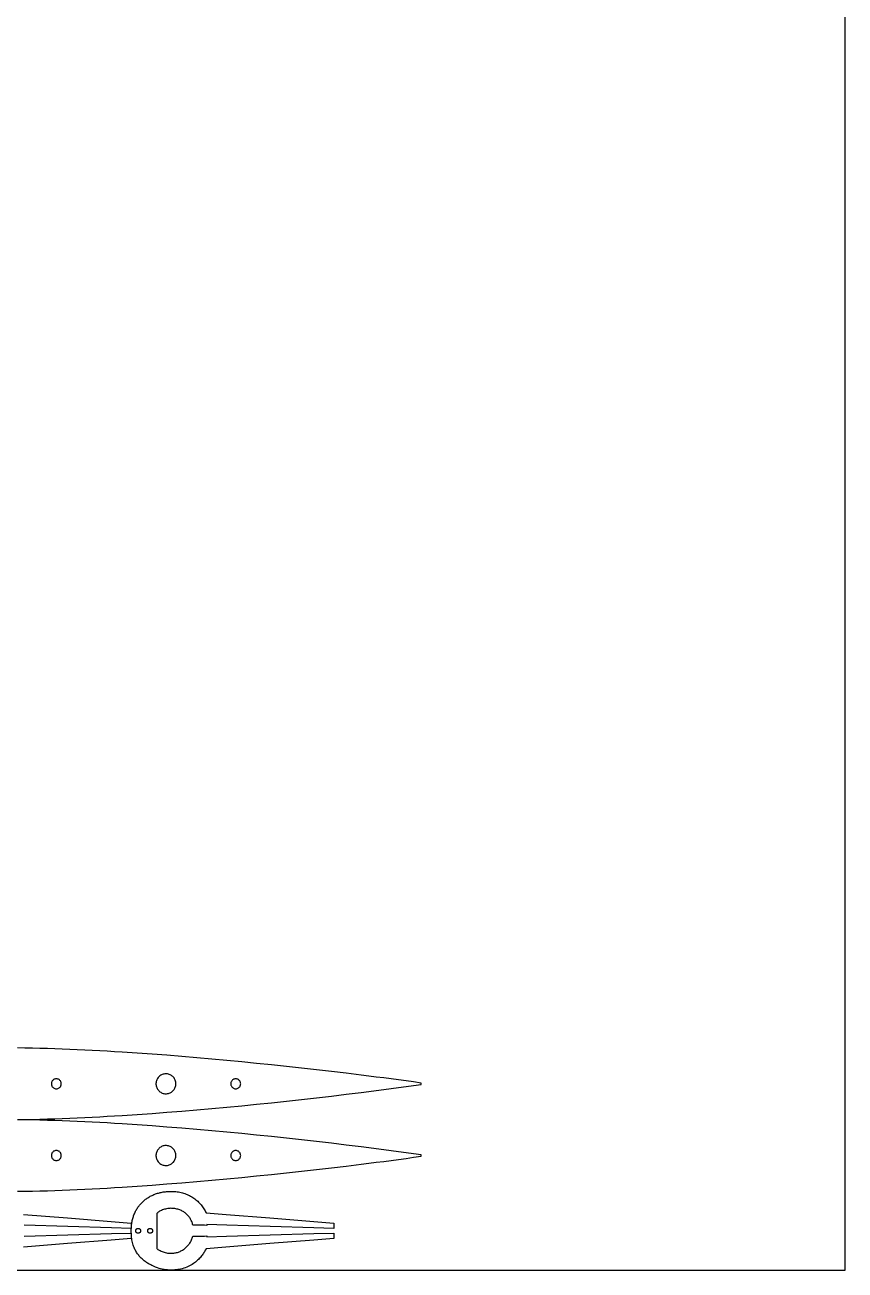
# Model space of a CAD drawing. Extents: x 0 to 1250, y 0 to 2500.
# Drawn here: x 838 to 1250, y 0 to 625 of the extents above; entities that cross this region are included whole.
import ezdxf

# ---------------------------------------------------------------- set-up
doc = ezdxf.new("R2010")
doc.units = 0
doc.layers.get('0').update_dxf_attribs({"linetype": 'CONTINUOUS', "lineweight": 25})

msp = doc.modelspace()

# ---------------------------------------------------------------- linework, layer by layer
for points in [[(0, 0), (1250, 0), (1250, 2500), (0, 2500)], [(856.74, 93.5169), (856.72, 93.8302), (856.662, 94.1386), (856.564, 94.4372), (856.431, 94.7213), (856.263, 94.9864), (856.062, 95.2283), (855.834, 95.4432), (855.58, 95.6277), (855.304, 95.779), (855.013, 95.8945), (854.708, 95.9726), (854.397, 96.012), (854.083, 96.012), (853.772, 95.9726), (853.467, 95.8945), (853.176, 95.779), (852.9, 95.6277), (852.646, 95.4432), (852.418, 95.2283), (852.217, 94.9864), (852.049, 94.7213), (851.916, 94.4372), (851.818, 94.1386), (851.76, 93.8302), (851.74, 93.5169), (851.76, 93.2036), (851.818, 92.8952), (851.916, 92.5966), (852.049, 92.3125), (852.217, 92.0474), (852.418, 91.8055), (852.646, 91.5906), (852.9, 91.4061), (853.176, 91.2548), (853.467, 91.1393), (853.772, 91.0612), (854.083, 91.0218), (854.397, 91.0218), (854.708, 91.0612), (855.013, 91.1393), (855.304, 91.2548), (855.58, 91.4061), (855.834, 91.5906), (856.062, 91.8055), (856.263, 92.0474), (856.431, 92.3125), (856.564, 92.5966), (856.662, 92.8952), (856.72, 93.2036)], [(914.24, 93.5169), (914.22, 93.9588), (914.162, 94.3972), (914.065, 94.8288), (913.93, 95.2501), (913.759, 95.6578), (913.552, 96.0488), (913.311, 96.4199), (913.038, 96.7683), (912.736, 97.0913), (912.407, 97.3863), (912.052, 97.6511), (911.676, 97.8834), (911.28, 98.0816), (910.869, 98.2441), (910.445, 98.3696), (910.011, 98.4571), (909.572, 98.5059), (909.129, 98.5157), (908.688, 98.4863), (908.251, 98.4181), (907.822, 98.3115), (907.404, 98.1674), (907, 97.9869), (906.613, 97.7714), (906.248, 97.5226), (905.905, 97.2425), (905.589, 96.9332), (905.302, 96.5971), (905.045, 96.237), (904.821, 95.8556), (904.631, 95.4558), (904.478, 95.0409), (904.362, 94.6141), (904.284, 94.1787), (904.245, 93.7381), (904.245, 93.2957), (904.284, 92.8551), (904.362, 92.4197), (904.478, 91.9929), (904.631, 91.578), (904.821, 91.1782), (905.045, 90.7968), (905.302, 90.4367), (905.589, 90.1006), (905.905, 89.7913), (906.248, 89.5112), (906.613, 89.2624), (907, 89.0469), (907.404, 88.8664), (907.822, 88.7223), (908.251, 88.6157), (908.688, 88.5475), (909.129, 88.5181), (909.572, 88.5279), (910.011, 88.5767), (910.445, 88.6642), (910.869, 88.7897), (911.28, 88.9522), (911.676, 89.1504), (912.052, 89.3827), (912.407, 89.6475), (912.736, 89.9425), (913.038, 90.2655), (913.311, 90.6139), (913.552, 90.985), (913.759, 91.376), (913.93, 91.7837), (914.065, 92.205), (914.162, 92.6366), (914.22, 93.075)], [(946.74, 93.5169), (946.72, 93.8302), (946.662, 94.1386), (946.564, 94.4372), (946.431, 94.7213), (946.263, 94.9864), (946.062, 95.2283), (945.834, 95.4432), (945.58, 95.6277), (945.304, 95.779), (945.013, 95.8945), (944.708, 95.9726), (944.397, 96.012), (944.083, 96.012), (943.772, 95.9726), (943.467, 95.8945), (943.176, 95.779), (942.9, 95.6277), (942.646, 95.4432), (942.418, 95.2283), (942.217, 94.9864), (942.049, 94.7213), (941.916, 94.4372), (941.818, 94.1386), (941.76, 93.8302), (941.74, 93.5169), (941.76, 93.2036), (941.818, 92.8952), (941.916, 92.5966), (942.049, 92.3125), (942.217, 92.0474), (942.418, 91.8055), (942.646, 91.5906), (942.9, 91.4061), (943.176, 91.2548), (943.467, 91.1393), (943.772, 91.0612), (944.083, 91.0218), (944.397, 91.0218), (944.708, 91.0612), (945.013, 91.1393), (945.304, 91.2548), (945.58, 91.4061), (945.834, 91.5906), (946.062, 91.8055), (946.263, 92.0474), (946.431, 92.3125), (946.564, 92.5966), (946.662, 92.8952), (946.72, 93.2036)], [(914.24, 57.5025), (914.22, 57.9444), (914.162, 58.3828), (914.065, 58.8144), (913.93, 59.2357), (913.759, 59.6434), (913.552, 60.0344), (913.311, 60.4055), (913.038, 60.7539), (912.736, 61.0769), (912.407, 61.3719), (912.052, 61.6367), (911.676, 61.869), (911.28, 62.0672), (910.869, 62.2297), (910.445, 62.3552), (910.011, 62.4427), (909.572, 62.4915), (909.129, 62.5013), (908.688, 62.4719), (908.251, 62.4037), (907.822, 62.2971), (907.404, 62.153), (907, 61.9725), (906.613, 61.757), (906.248, 61.5082), (905.905, 61.2281), (905.589, 60.9188), (905.302, 60.5827), (905.045, 60.2226), (904.821, 59.8412), (904.631, 59.4414), (904.478, 59.0265), (904.362, 58.5997), (904.284, 58.1643), (904.245, 57.7237), (904.245, 57.2813), (904.284, 56.8407), (904.362, 56.4053), (904.478, 55.9785), (904.631, 55.5636), (904.821, 55.1638), (905.045, 54.7824), (905.302, 54.4223), (905.589, 54.0862), (905.905, 53.7769), (906.248, 53.4968), (906.613, 53.248), (907, 53.0325), (907.404, 52.852), (907.822, 52.7079), (908.251, 52.6013), (908.688, 52.5331), (909.129, 52.5037), (909.572, 52.5135), (910.011, 52.5623), (910.445, 52.6498), (910.869, 52.7753), (911.28, 52.9378), (911.676, 53.136), (912.052, 53.3683), (912.407, 53.6331), (912.736, 53.9281), (913.038, 54.2511), (913.311, 54.5995), (913.552, 54.9706), (913.759, 55.3616), (913.93, 55.7693), (914.065, 56.1906), (914.162, 56.6222), (914.22, 57.0606)], [(856.74, 57.5025), (856.72, 57.8158), (856.662, 58.1242), (856.564, 58.4228), (856.431, 58.7069), (856.263, 58.972), (856.062, 59.2139), (855.834, 59.4288), (855.58, 59.6133), (855.304, 59.7646), (855.013, 59.8801), (854.708, 59.9582), (854.397, 59.9976), (854.083, 59.9976), (853.772, 59.9582), (853.467, 59.8801), (853.176, 59.7646), (852.9, 59.6133), (852.646, 59.4288), (852.418, 59.2139), (852.217, 58.972), (852.049, 58.7069), (851.916, 58.4228), (851.818, 58.1242), (851.76, 57.8158), (851.74, 57.5025), (851.76, 57.1892), (851.818, 56.8808), (851.916, 56.5822), (852.049, 56.2981), (852.217, 56.033), (852.418, 55.7911), (852.646, 55.5762), (852.9, 55.3917), (853.176, 55.2404), (853.467, 55.1249), (853.772, 55.0468), (854.083, 55.0074), (854.397, 55.0074), (854.708, 55.0468), (855.013, 55.1249), (855.304, 55.2404), (855.58, 55.3917), (855.834, 55.5762), (856.062, 55.7911), (856.263, 56.033), (856.431, 56.2981), (856.564, 56.5822), (856.662, 56.8808), (856.72, 57.1892)], [(946.74, 57.5025), (946.72, 57.8158), (946.662, 58.1242), (946.564, 58.4228), (946.431, 58.7069), (946.263, 58.972), (946.062, 59.2139), (945.834, 59.4288), (945.58, 59.6133), (945.304, 59.7646), (945.013, 59.8801), (944.708, 59.9582), (944.397, 59.9976), (944.083, 59.9976), (943.772, 59.9582), (943.467, 59.8801), (943.176, 59.7646), (942.9, 59.6133), (942.646, 59.4288), (942.418, 59.2139), (942.217, 58.972), (942.049, 58.7069), (941.916, 58.4228), (941.818, 58.1242), (941.76, 57.8158), (941.74, 57.5025), (941.76, 57.1892), (941.818, 56.8808), (941.916, 56.5822), (942.049, 56.2981), (942.217, 56.033), (942.418, 55.7911), (942.646, 55.5762), (942.9, 55.3917), (943.176, 55.2404), (943.467, 55.1249), (943.772, 55.0468), (944.083, 55.0074), (944.397, 55.0074), (944.708, 55.0468), (945.013, 55.1249), (945.304, 55.2404), (945.58, 55.3917), (945.834, 55.5762), (946.062, 55.7911), (946.263, 56.033), (946.431, 56.2981), (946.564, 56.5822), (946.662, 56.8808), (946.72, 57.1892)], [(929.35, 10.6398), (928.996, 9.9618), (928.566, 9.2095), (928.32, 8.8107), (928.054, 8.3993), (927.765, 7.9776), (927.455, 7.5475), (927.121, 7.111), (926.764, 6.6702), (926.383, 6.2272), (925.977, 5.7839), (925.546, 5.3424), (925.088, 4.9047), (924.604, 4.4728), (924.092, 4.0489), (923.552, 3.6349), (922.984, 3.2329), (922.387, 2.8448), (921.76, 2.4728), (921.102, 2.1189), (920.413, 1.7851), (919.692, 1.4734), (918.94, 1.1858), (918.154, 0.9245), (917.334, 0.6915), (916.48, 0.4887), (915.592, 0.3182), (915.134, 0.2457), (914.668, 0.182), (914.192, 0.1275), (913.708, 0.0823), (913.214, 0.0466), (912.711, 0.0209), (912.198, 0.0053), (911.676, 0), (910.823, 0.018), (909.968, 0.0721), (909.116, 0.1621), (908.267, 0.288), (907.425, 0.4499), (906.591, 0.6477), (905.767, 0.8813), (904.957, 1.1508), (904.954, 1.1519), (904.947, 1.1544), (904.94, 1.1569), (904.937, 1.158), (903.983, 1.5196), (903.049, 1.9134), (902.59, 2.1226), (902.136, 2.3403), (901.689, 2.5665), (901.248, 2.8014), (900.813, 3.045), (900.386, 3.2974), (899.965, 3.5589), (899.552, 3.8294), (899.146, 4.1092), (898.749, 4.3983), (898.359, 4.6968), (897.978, 5.0049), (897.606, 5.3227), (897.242, 5.6503), (896.888, 5.9877), (896.544, 6.3352), (896.209, 6.6929), (895.885, 7.0608), (895.571, 7.439), (895.267, 7.8278), (894.975, 8.2271), (894.693, 8.6372), (894.423, 9.0581), (894.165, 9.4899), (893.919, 9.9328), (893.685, 10.3869), (893.464, 10.8523), (893.256, 11.3291), (893.012, 11.9482), (892.793, 12.5747), (892.599, 13.2082), (892.43, 13.8481), (892.285, 14.4939), (892.162, 15.1452), (892.062, 15.8013), (891.984, 16.4617), (891.921, 17.2774), (891.888, 18.0781), (891.873, 18.8778), (891.859, 19.6905), (891.854, 20.2395), (891.861, 20.783), (891.881, 21.3208), (891.913, 21.8528), (891.956, 22.3789), (892.012, 22.8991), (892.08, 23.4132), (892.16, 23.9211), (892.251, 24.4228), (892.354, 24.9181), (892.468, 25.407), (892.593, 25.8893), (892.73, 26.365), (892.878, 26.8339), (893.036, 27.2959), (893.205, 27.751), (893.385, 28.1991), (893.576, 28.64), (893.777, 29.0736), (893.988, 29.4999), (894.209, 29.9188), (894.441, 30.3301), (894.682, 30.7338), (894.933, 31.1298), (895.194, 31.5179), (895.465, 31.8981), (895.745, 32.2703), (896.034, 32.6343), (896.332, 32.9901), (896.639, 33.3376), (896.956, 33.6766), (897.281, 34.0071), (897.615, 34.329), (897.957, 34.6422), (898.308, 34.9466), (898.667, 35.242), (899.035, 35.5285), (899.41, 35.8058), (899.794, 36.0739), (900.185, 36.3327), (900.584, 36.5821), (900.991, 36.822), (901.405, 37.0523), (901.827, 37.2728), (902.255, 37.4836), (902.691, 37.6845), (903.134, 37.8754), (903.584, 38.0561), (904.04, 38.2267), (904.503, 38.387), (904.973, 38.5369), (905.448, 38.6763), (905.931, 38.8052), (906.419, 38.9233), (906.913, 39.0306), (907.413, 39.1271), (907.919, 39.2126), (908.431, 39.287), (908.948, 39.3503), (909.47, 39.4022), (909.998, 39.4428), (910.531, 39.4719), (911.069, 39.4894), (911.611, 39.4953), (912.101, 39.4923), (912.591, 39.4828), (913.081, 39.4663), (913.57, 39.4421), (914.245, 39.3909), (914.913, 39.316), (915.573, 39.2179), (916.224, 39.0971), (916.867, 38.9542), (917.5, 38.7898), (918.124, 38.6043), (918.738, 38.3982), (919.341, 38.1723), (919.934, 37.9269), (920.515, 37.6626), (921.084, 37.38), (921.641, 37.0795), (922.186, 36.7619), (922.718, 36.4274), (923.236, 36.0769), (923.741, 35.7106), (924.231, 35.3293), (924.707, 34.9334), (925.167, 34.5234), (925.612, 34.1), (926.041, 33.6637), (926.454, 33.2149), (926.85, 32.7543), (927.228, 32.2823), (927.59, 31.7996), (927.933, 31.3066), (928.257, 30.8039), (928.563, 30.2921), (928.849, 29.7716), (929.116, 29.243), (929.362, 28.7069), (939.379, 27.9092), (961.415, 26.1544), (983.451, 24.3996), (993.468, 23.6019), (993.467, 23.1853), (993.466, 22.2687), (993.465, 21.3521), (993.464, 20.9355), (983.51, 21.231), (961.609, 21.881), (939.709, 22.531), (929.754, 22.8265), (929.754, 22.7668), (929.755, 22.6356), (929.755, 22.5044), (929.755, 22.4447), (928.661, 22.4723), (926.255, 22.5331), (923.849, 22.5938), (922.755, 22.6214), (922.632, 23.0784), (922.492, 23.5266), (922.336, 23.9654), (922.164, 24.3947), (921.977, 24.8139), (921.774, 25.2228), (921.557, 25.6209), (921.324, 26.008), (921.076, 26.3836), (920.814, 26.7473), (920.537, 27.0988), (920.245, 27.4378), (919.94, 27.7638), (919.62, 28.0764), (919.287, 28.3755), (918.94, 28.6604), (918.579, 28.931), (918.205, 29.1867), (917.819, 29.4273), (917.419, 29.6524), (917.006, 29.8616), (916.581, 30.0545), (916.143, 30.2308), (915.694, 30.3901), (915.232, 30.5321), (914.758, 30.6563), (914.273, 30.7624), (913.776, 30.8501), (913.268, 30.9189), (912.749, 30.9685), (912.218, 30.9985), (911.677, 31.0086), (911.171, 30.9936), (910.647, 30.9497), (910.112, 30.8786), (909.571, 30.782), (909.029, 30.6616), (908.492, 30.5191), (907.966, 30.3562), (907.456, 30.1745), (906.968, 29.9758), (906.508, 29.7618), (906.081, 29.5341), (905.693, 29.2944), (905.35, 29.0445), (905.197, 28.9162), (905.057, 28.786), (904.931, 28.654), (904.819, 28.5206), (904.723, 28.3858), (904.643, 28.25), (904.637, 25.5621), (904.623, 19.6486), (904.61, 13.7352), (904.604, 11.0473), (904.657, 10.9473), (904.729, 10.8448), (904.819, 10.7401), (904.927, 10.6336), (905.191, 10.4168), (905.514, 10.1971), (905.89, 9.9777), (906.313, 9.7613), (906.776, 9.551), (907.272, 9.3496), (907.796, 9.1602), (908.34, 8.9857), (908.898, 8.8289), (909.464, 8.693), (910.032, 8.5807), (910.594, 8.495), (911.145, 8.4389), (911.677, 8.4153), (912.175, 8.4259), (912.668, 8.4574), (913.155, 8.5093), (913.635, 8.5812), (914.109, 8.6727), (914.575, 8.7834), (915.034, 8.9128), (915.484, 9.0604), (915.926, 9.2259), (916.359, 9.4088), (916.783, 9.6087), (917.196, 9.8251), (917.6, 10.0577), (917.992, 10.3059), (918.374, 10.5693), (918.744, 10.8476), (919.102, 11.1402), (919.447, 11.4468), (919.78, 11.7669), (920.099, 12.1001), (920.405, 12.4459), (920.696, 12.8038), (920.973, 13.1736), (921.235, 13.5547), (921.481, 13.9467), (921.711, 14.3492), (921.925, 14.7617), (922.123, 15.1838), (922.303, 15.615), (922.465, 16.055), (922.61, 16.5033), (922.736, 16.9595), (923.832, 16.986), (926.242, 17.0444), (928.652, 17.1027), (929.748, 17.1292), (929.748, 17.0671), (929.747, 16.9305), (929.746, 16.7939), (929.746, 16.7318), (939.703, 17.02), (961.607, 17.6542), (983.511, 18.2884), (993.468, 18.5766), (993.467, 18.1586), (993.467, 17.2389), (993.467, 16.3192), (993.467, 15.9012), (983.449, 15.0791), (961.408, 13.2705), (939.368, 11.4619)], [(894.069, 19.7227), (894.075, 19.848), (894.094, 19.9696), (894.124, 20.087), (894.165, 20.1995), (894.217, 20.3066), (894.278, 20.4076), (894.348, 20.5019), (894.428, 20.5889), (894.514, 20.668), (894.609, 20.7385), (894.71, 20.7999), (894.817, 20.8514), (894.929, 20.8926), (895.047, 20.9228), (895.168, 20.9414), (895.294, 20.9477), (895.419, 20.9414), (895.541, 20.9228), (895.658, 20.8926), (895.771, 20.8514), (895.878, 20.7999), (895.979, 20.7385), (896.073, 20.668), (896.16, 20.5889), (896.239, 20.5019), (896.31, 20.4076), (896.371, 20.3066), (896.423, 20.1995), (896.464, 20.087), (896.494, 19.9696), (896.512, 19.848), (896.519, 19.7227), (896.512, 19.5974), (896.494, 19.4758), (896.464, 19.3584), (896.423, 19.2459), (896.371, 19.1388), (896.31, 19.0378), (896.239, 18.9435), (896.16, 18.8565), (896.073, 18.7774), (895.979, 18.7069), (895.878, 18.6455), (895.771, 18.594), (895.658, 18.5528), (895.541, 18.5226), (895.419, 18.504), (895.294, 18.4977), (895.168, 18.504), (895.047, 18.5226), (894.929, 18.5528), (894.817, 18.594), (894.71, 18.6455), (894.609, 18.7069), (894.514, 18.7774), (894.428, 18.8565), (894.348, 18.9435), (894.278, 19.0378), (894.217, 19.1388), (894.165, 19.2459), (894.124, 19.3584), (894.094, 19.4758), (894.075, 19.5974)], [(900.084, 19.7227), (900.09, 19.848), (900.108, 19.9696), (900.139, 20.087), (900.18, 20.1995), (900.231, 20.3066), (900.293, 20.4076), (900.363, 20.5019), (900.442, 20.5889), (900.529, 20.668), (900.624, 20.7385), (900.725, 20.7999), (900.832, 20.8514), (900.944, 20.8926), (901.062, 20.9228), (901.183, 20.9414), (901.309, 20.9477), (901.434, 20.9414), (901.555, 20.9228), (901.673, 20.8926), (901.785, 20.8514), (901.893, 20.7999), (901.994, 20.7385), (902.088, 20.668), (902.175, 20.5889), (902.254, 20.5019), (902.324, 20.4076), (902.386, 20.3066), (902.437, 20.1995), (902.479, 20.087), (902.509, 19.9696), (902.527, 19.848), (902.534, 19.7227), (902.527, 19.5974), (902.509, 19.4758), (902.479, 19.3584), (902.437, 19.2459), (902.386, 19.1388), (902.324, 19.0378), (902.254, 18.9435), (902.175, 18.8565), (902.088, 18.7774), (901.994, 18.7069), (901.893, 18.6455), (901.785, 18.594), (901.673, 18.5528), (901.555, 18.5226), (901.434, 18.504), (901.309, 18.4977), (901.183, 18.504), (901.062, 18.5226), (900.944, 18.5528), (900.832, 18.594), (900.725, 18.6455), (900.624, 18.7069), (900.529, 18.7774), (900.442, 18.8565), (900.363, 18.9435), (900.293, 19.0378), (900.231, 19.1388), (900.18, 19.2459), (900.139, 19.3584), (900.108, 19.4758), (900.09, 19.5974)]]:
    msp.add_lwpolyline(points, close=True)
for points in [[(834.742, 75.5499), (838.493, 75.5995), (842.243, 75.6675), (845.993, 75.7532), (849.742, 75.8554), (853.491, 75.9735), (857.24, 76.1064), (860.992, 76.2536), (864.744, 76.4143), (868.495, 76.5881), (872.245, 76.7744), (875.995, 76.9728), (879.744, 77.1827), (883.492, 77.4038), (887.24, 77.6355), (894.744, 78.1296), (902.245, 78.6617), (909.744, 79.229), (917.241, 79.8289), (924.744, 80.4598), (932.246, 81.1199), (939.744, 81.8082), (947.24, 82.5239), (954.744, 83.2671), (962.245, 84.0362), (969.744, 84.8304), (977.24, 85.6491), (984.744, 86.493), (992.246, 87.3612), (999.745, 88.2541), (1007.24, 89.1722), (1010.99, 89.6416), (1014.74, 90.1182), (1018.49, 90.6026), (1022.24, 91.0956), (1025.99, 91.5979), (1029.74, 92.1073), (1033.49, 92.6213), (1037.24, 93.1376), (1037.24, 93.8962), (1033.49, 94.4126), (1029.74, 94.9266), (1025.99, 95.4359), (1022.24, 95.9382), (1018.49, 96.4312), (1014.74, 96.9156), (1010.99, 97.3922), (1007.24, 97.8616), (999.745, 98.7797), (992.246, 99.6726), (984.744, 100.541), (977.24, 101.385), (969.744, 102.203), (962.245, 102.998), (954.744, 103.767), (947.24, 104.51), (939.744, 105.226), (932.246, 105.914), (924.744, 106.574), (917.241, 107.205), (909.744, 107.805), (902.245, 108.372), (894.744, 108.904), (887.24, 109.398), (883.492, 109.63), (879.744, 109.851), (875.995, 110.061), (872.245, 110.259), (868.495, 110.446), (864.744, 110.619), (860.992, 110.78), (857.24, 110.927), (853.491, 111.06), (849.742, 111.178), (845.993, 111.281), (842.243, 111.366), (838.493, 111.434), (834.742, 111.484)], [(834.742, 39.5355), (838.493, 39.5851), (842.243, 39.6531), (845.993, 39.7388), (849.742, 39.841), (853.491, 39.9591), (857.24, 40.092), (860.992, 40.2392), (864.744, 40.3999), (868.495, 40.5737), (872.245, 40.76), (875.995, 40.9584), (879.744, 41.1683), (883.492, 41.3894), (887.24, 41.6211), (894.744, 42.1152), (902.245, 42.6473), (909.744, 43.2146), (917.241, 43.8145), (924.744, 44.4454), (932.246, 45.1055), (939.744, 45.7938), (947.24, 46.5095), (954.744, 47.2527), (962.245, 48.0218), (969.744, 48.816), (977.24, 49.6347), (984.744, 50.4786), (992.246, 51.3468), (999.745, 52.2397), (1007.24, 53.1578), (1010.99, 53.6272), (1014.74, 54.1038), (1018.49, 54.5882), (1022.24, 55.0812), (1025.99, 55.5835), (1029.74, 56.0929), (1033.49, 56.6069), (1037.24, 57.1232), (1037.24, 57.8818), (1033.49, 58.3982), (1029.74, 58.9122), (1025.99, 59.4215), (1022.24, 59.9238), (1018.49, 60.4168), (1014.74, 60.9012), (1010.99, 61.3778), (1007.24, 61.8472), (999.745, 62.7653), (992.246, 63.6582), (984.744, 64.5264), (977.24, 65.3703), (969.744, 66.189), (962.245, 66.9832), (954.744, 67.7523), (947.24, 68.4955), (939.744, 69.2112), (932.246, 69.8995), (924.744, 70.5596), (917.241, 71.1905), (909.744, 71.7904), (902.245, 72.3577), (894.744, 72.8898), (887.24, 73.3839), (883.492, 73.6156), (879.744, 73.8367), (875.995, 74.0466), (872.245, 74.245), (868.495, 74.4313), (864.744, 74.6051), (860.992, 74.7658), (857.24, 74.913), (853.491, 75.0459), (849.742, 75.164), (845.993, 75.2663), (842.243, 75.3519), (838.493, 75.4199), (834.742, 75.4695)], [(837.765, 27.9092), (859.802, 26.1544), (881.838, 24.3996), (891.854, 23.6019), (891.853, 23.1853), (891.852, 22.2687), (891.851, 21.3521), (891.851, 20.9355), (881.896, 21.231), (859.996, 21.881), (838.095, 22.531)], [(838.089, 17.02), (859.993, 17.6542), (881.898, 18.2884), (891.854, 18.5766), (891.854, 18.1586), (891.854, 17.2389), (891.853, 16.3192), (891.853, 15.9012), (881.835, 15.0791), (859.795, 13.2705), (837.754, 11.4619)]]:
    msp.add_lwpolyline(points)

doc.saveas('drawing.dxf')
